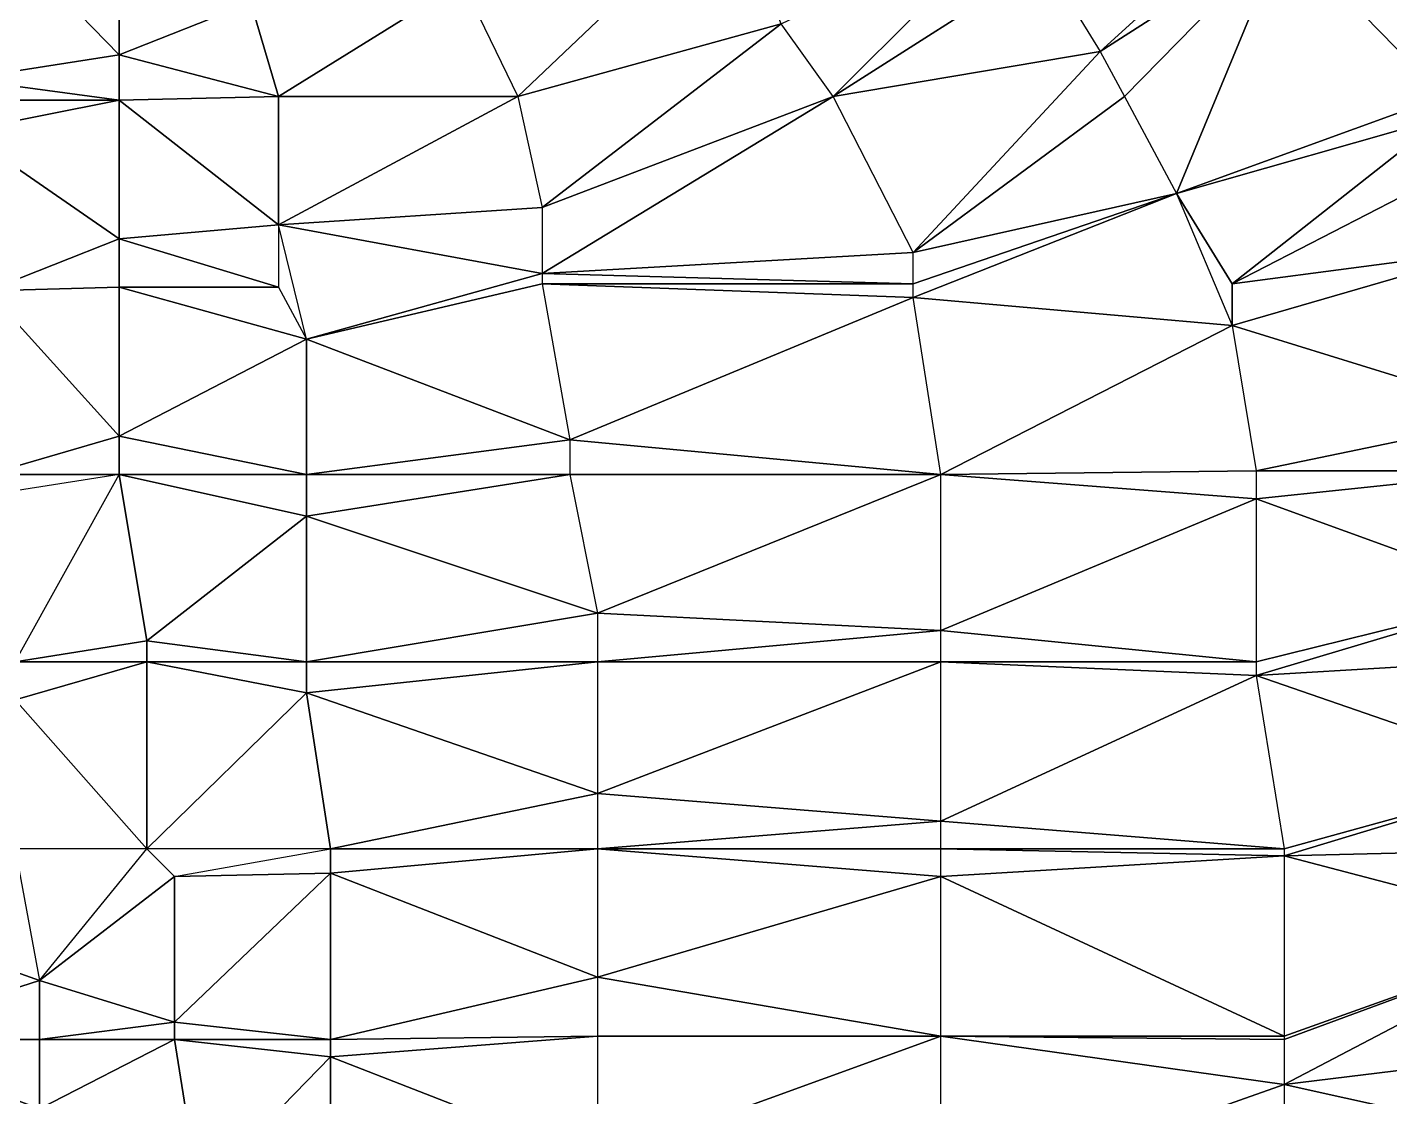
# Model space of a CAD drawing. Header units: metres. Extents: x 121.06818 to 121.07159, y 3.17836 to 3.18313.
# Drawn here: x 121.0699195 to 121.0703125, y 3.1789415 to 3.17925 of the extents above; entities that cross this region are included whole.
import ezdxf

# ---------------------------------------------------------------- set-up
doc = ezdxf.new("R2010")
doc.units = ezdxf.units.M

msp = doc.modelspace()

# ---------------------------------------------------------------- linework, layer by layer
at = {"layer": 'DELAUNEY2314', "color": 252}
msp.add_3dface([(121.070007, 3.178904, 0.01025), (121.069969, 3.178914, 0.01024), (121.070007, 3.178953, 0.01025)], dxfattribs=at)
at = {"layer": 'DELAUNEY2315', "color": 252}
msp.add_3dface([(121.070282, 3.178904, 0.01028), (121.070183, 3.17891, 0.01027), (121.070282, 3.178945, 0.01028)], dxfattribs=at)
at = {"layer": 'DELAUNEY2327', "color": 252}
msp.add_3dface([(121.070282, 3.178904, 0.01028), (121.070404, 3.178918, 0.01029), (121.070282, 3.178945, 0.01028)], dxfattribs=at)
at = {"layer": 'DELAUNEY2340', "color": 252}
msp.add_3dface([(121.070084, 3.178923, 0.01026), (121.070007, 3.178904, 0.01025), (121.070007, 3.178953, 0.01025)], dxfattribs=at)
at = {"layer": 'DELAUNEY2352', "color": 252}
msp.add_3dface([(121.070084, 3.178923, 0.01026), (121.070183, 3.17891, 0.01027), (121.070183, 3.178959, 0.01027)], dxfattribs=at)
at = {"layer": 'DELAUNEY2371', "color": 252}
msp.add_3dface([(121.069969, 3.178914, 0.01024), (121.069923, 3.178938, 0.01023), (121.069962, 3.178958, 0.01024)], dxfattribs=at)
at = {"layer": 'DELAUNEY2387', "color": 252}
msp.add_3dface([(121.070282, 3.178945, 0.01028), (121.070183, 3.17891, 0.01027), (121.070183, 3.178959, 0.01027)], dxfattribs=at)
at = {"layer": 'DELAUNEY2402', "color": 252}
msp.add_3dface([(121.069923, 3.178938, 0.01023), (121.06987, 3.178935, 0.01022), (121.06987, 3.178958, 0.01022)], dxfattribs=at)
at = {"layer": 'DELAUNEY2403', "color": 252}
msp.add_3dface([(121.070282, 3.178945, 0.01028), (121.070404, 3.178918, 0.01029), (121.070396, 3.178959, 0.01029)], dxfattribs=at)
at = {"layer": 'DELAUNEY2410', "color": 252}
msp.add_3dface([(121.070007, 3.178953, 0.01025), (121.069969, 3.178914, 0.01024), (121.069962, 3.178958, 0.01024)], dxfattribs=at)
at = {"layer": 'DELAUNEY2411', "color": 252}
msp.add_3dface([(121.070282, 3.178945, 0.01028), (121.070396, 3.178959, 0.01029), (121.070366, 3.178989, 0.01029)], dxfattribs=at)
at = {"layer": 'DELAUNEY2422', "color": 252}
msp.add_3dface([(121.070084, 3.178923, 0.01026), (121.070007, 3.178953, 0.01025), (121.070084, 3.178959, 0.01026)], dxfattribs=at)
at = {"layer": 'DELAUNEY2435', "color": 252}
msp.add_3dface([(121.069962, 3.178958, 0.01024), (121.069923, 3.178938, 0.01023), (121.069923, 3.178958, 0.01023)], dxfattribs=at)
at = {"layer": 'DELAUNEY2436', "color": 252}
msp.add_3dface([(121.070084, 3.178923, 0.01026), (121.070183, 3.178959, 0.01027), (121.070084, 3.178959, 0.01026)], dxfattribs=at)
at = {"layer": 'DELAUNEY2437', "color": 252}
msp.add_3dface([(121.070282, 3.178945, 0.01028), (121.070366, 3.178989, 0.01029), (121.070282, 3.178958, 0.01028)], dxfattribs=at)
at = {"layer": 'DELAUNEY2450', "color": 252}
msp.add_3dface([(121.070282, 3.178945, 0.01028), (121.070183, 3.178959, 0.01027), (121.070282, 3.178958, 0.01028)], dxfattribs=at)
at = {"layer": 'DELAUNEY2479', "color": 252}
msp.add_3dface([(121.070007, 3.178953, 0.01025), (121.069962, 3.178958, 0.01024), (121.070007, 3.178958, 0.01025)], dxfattribs=at)
at = {"layer": 'DELAUNEY2480', "color": 252}
msp.add_3dface([(121.070084, 3.178959, 0.01026), (121.070007, 3.178953, 0.01025), (121.070007, 3.178958, 0.01025)], dxfattribs=at)
at = {"layer": 'DELAUNEY2499', "color": 252}
msp.add_3dface([(121.070084, 3.178959, 0.01026), (121.070183, 3.178959, 0.01027), (121.070084, 3.178976, 0.01026)], dxfattribs=at)
at = {"layer": 'DELAUNEY2528', "color": 252}
msp.add_3dface([(121.069923, 3.178938, 0.01023), (121.06987, 3.178958, 0.01022), (121.069923, 3.178958, 0.01023)], dxfattribs=at)
at = {"layer": 'DELAUNEY2529', "color": 252}
msp.add_3dface([(121.069923, 3.178958, 0.01023), (121.06987, 3.178958, 0.01022), (121.069923, 3.178975, 0.01023)], dxfattribs=at)
at = {"layer": 'DELAUNEY2535', "color": 252}
msp.add_3dface([(121.069962, 3.178958, 0.01024), (121.069923, 3.178958, 0.01023), (121.069962, 3.178963, 0.01024)], dxfattribs=at)
at = {"layer": 'DELAUNEY2546', "color": 252}
msp.add_3dface([(121.070282, 3.178958, 0.01028), (121.070183, 3.178959, 0.01027), (121.070282, 3.178959, 0.01028)], dxfattribs=at)
at = {"layer": 'DELAUNEY2559', "color": 252}
msp.add_3dface([(121.070007, 3.178958, 0.01025), (121.069962, 3.178958, 0.01024), (121.069962, 3.178963, 0.01024)], dxfattribs=at)
at = {"layer": 'DELAUNEY2560', "color": 252}
msp.add_3dface([(121.070282, 3.178958, 0.01028), (121.070366, 3.178989, 0.01029), (121.070282, 3.178959, 0.01028)], dxfattribs=at)
at = {"layer": 'DELAUNEY2572', "color": 252}
msp.add_3dface([(121.070084, 3.178959, 0.01026), (121.070007, 3.178958, 0.01025), (121.070084, 3.178976, 0.01026)], dxfattribs=at)
at = {"layer": 'DELAUNEY2582', "color": 252}
msp.add_3dface([(121.069962, 3.178963, 0.01024), (121.069923, 3.178958, 0.01023), (121.069923, 3.178975, 0.01023)], dxfattribs=at)
at = {"layer": 'DELAUNEY2583', "color": 252}
msp.add_3dface([(121.070282, 3.178959, 0.01028), (121.070183, 3.178959, 0.01027), (121.070183, 3.179005, 0.01027)], dxfattribs=at)
at = {"layer": 'DELAUNEY2584', "color": 252}
msp.add_3dface([(121.070282, 3.178959, 0.01028), (121.070366, 3.178989, 0.01029), (121.070282, 3.179011, 0.01028)], dxfattribs=at)
at = {"layer": 'DELAUNEY2597', "color": 252}
msp.add_3dface([(121.070007, 3.178958, 0.01025), (121.069962, 3.178963, 0.01024), (121.070007, 3.179006, 0.01025)], dxfattribs=at)
at = {"layer": 'DELAUNEY2625', "color": 252}
msp.add_3dface([(121.069923, 3.178975, 0.01023), (121.06987, 3.178958, 0.01022), (121.06987, 3.178994, 0.01022)], dxfattribs=at)
at = {"layer": 'DELAUNEY2626', "color": 252}
msp.add_3dface([(121.069962, 3.178963, 0.01024), (121.069923, 3.178975, 0.01023), (121.069962, 3.179005, 0.01024)], dxfattribs=at)
at = {"layer": 'DELAUNEY2627', "color": 252}
msp.add_3dface([(121.070084, 3.178976, 0.01026), (121.070007, 3.178958, 0.01025), (121.070007, 3.179006, 0.01025)], dxfattribs=at)
at = {"layer": 'DELAUNEY2639', "color": 252}
msp.add_3dface([(121.070084, 3.178976, 0.01026), (121.070183, 3.178959, 0.01027), (121.070183, 3.179005, 0.01027)], dxfattribs=at)
at = {"layer": 'DELAUNEY2686', "color": 252}
msp.add_3dface([(121.069923, 3.178975, 0.01023), (121.06987, 3.178994, 0.01022), (121.069916, 3.179013, 0.01023)], dxfattribs=at)
at = {"layer": 'DELAUNEY2699', "color": 252}
msp.add_3dface([(121.070007, 3.179006, 0.01025), (121.069962, 3.178963, 0.01024), (121.069962, 3.179005, 0.01024)], dxfattribs=at)
at = {"layer": 'DELAUNEY2700', "color": 252}
msp.add_3dface([(121.070084, 3.178976, 0.01026), (121.070183, 3.179005, 0.01027), (121.070084, 3.179013, 0.01026)], dxfattribs=at)
at = {"layer": 'DELAUNEY2713', "color": 252}
msp.add_3dface([(121.069962, 3.179005, 0.01024), (121.069923, 3.178975, 0.01023), (121.069954, 3.179013, 0.01024)], dxfattribs=at)
at = {"layer": 'DELAUNEY2714', "color": 252}
msp.add_3dface([(121.070084, 3.178976, 0.01026), (121.070007, 3.179006, 0.01025), (121.070084, 3.179013, 0.01026)], dxfattribs=at)
at = {"layer": 'DELAUNEY2715', "color": 252}
msp.add_3dface([(121.070282, 3.178959, 0.01028), (121.070183, 3.179005, 0.01027), (121.070282, 3.179011, 0.01028)], dxfattribs=at)
at = {"layer": 'DELAUNEY2729', "color": 252}
msp.add_3dface([(121.070007, 3.179006, 0.01025), (121.069962, 3.179005, 0.01024), (121.070007, 3.179013, 0.01025)], dxfattribs=at)
at = {"layer": 'DELAUNEY2730', "color": 252}
msp.add_3dface([(121.070282, 3.179011, 0.01028), (121.070183, 3.179005, 0.01027), (121.070183, 3.179013, 0.01027)], dxfattribs=at)
at = {"layer": 'DELAUNEY2731', "color": 252}
msp.add_3dface([(121.070282, 3.179011, 0.01028), (121.070366, 3.178989, 0.01029), (121.070366, 3.179013, 0.01029)], dxfattribs=at)
at = {"layer": 'DELAUNEY2755', "color": 252}
msp.add_3dface([(121.069916, 3.179013, 0.01023), (121.069923, 3.178975, 0.01023), (121.069954, 3.179013, 0.01024)], dxfattribs=at)
at = {"layer": 'DELAUNEY2772', "color": 252}
msp.add_3dface([(121.069954, 3.179013, 0.01024), (121.069962, 3.179005, 0.01024), (121.070007, 3.179013, 0.01025)], dxfattribs=at)
at = {"layer": 'DELAUNEY2788', "color": 252}
msp.add_3dface([(121.070084, 3.179013, 0.01026), (121.070007, 3.179006, 0.01025), (121.070007, 3.179013, 0.01025)], dxfattribs=at)
at = {"layer": 'DELAUNEY2804', "color": 252}
msp.add_3dface([(121.069954, 3.179013, 0.01024), (121.069916, 3.179013, 0.01023), (121.069916, 3.179056, 0.01023)], dxfattribs=at)
at = {"layer": 'DELAUNEY2805', "color": 252}
msp.add_3dface([(121.070084, 3.179013, 0.01026), (121.070183, 3.179005, 0.01027), (121.070183, 3.179013, 0.01027)], dxfattribs=at)
at = {"layer": 'DELAUNEY2811', "color": 252}
msp.add_3dface([(121.070282, 3.179011, 0.01028), (121.070366, 3.179013, 0.01029), (121.070358, 3.179034, 0.01029)], dxfattribs=at)
at = {"layer": 'DELAUNEY2861', "color": 252}
msp.add_3dface([(121.070084, 3.179013, 0.01026), (121.070183, 3.179013, 0.01027), (121.070183, 3.179021, 0.01027)], dxfattribs=at)
at = {"layer": 'DELAUNEY2862', "color": 252}
msp.add_3dface([(121.070282, 3.179013, 0.01028), (121.070282, 3.179011, 0.01028), (121.070183, 3.179013, 0.01027)], dxfattribs=at)
at = {"layer": 'DELAUNEY2863', "color": 252}
msp.add_3dface([(121.070282, 3.179013, 0.01028), (121.070282, 3.179011, 0.01028), (121.070358, 3.179034, 0.01029)], dxfattribs=at)
at = {"layer": 'DELAUNEY2871', "color": 252}
msp.add_3dface([(121.070084, 3.179013, 0.01026), (121.070007, 3.179013, 0.01025), (121.070084, 3.179029, 0.01026)], dxfattribs=at)
at = {"layer": 'DELAUNEY2872', "color": 252}
msp.add_3dface([(121.070282, 3.179013, 0.01028), (121.070183, 3.179013, 0.01027), (121.070183, 3.179021, 0.01027)], dxfattribs=at)
at = {"layer": 'DELAUNEY2885', "color": 252}
msp.add_3dface([(121.070282, 3.179013, 0.01028), (121.070358, 3.179034, 0.01029), (121.070274, 3.179063, 0.01028)], dxfattribs=at)
at = {"layer": 'DELAUNEY2901', "color": 252}
msp.add_3dface([(121.070084, 3.179013, 0.01026), (121.070183, 3.179021, 0.01027), (121.070084, 3.179029, 0.01026)], dxfattribs=at)
at = {"layer": 'DELAUNEY2912', "color": 252}
msp.add_3dface([(121.070282, 3.179013, 0.01028), (121.070183, 3.179021, 0.01027), (121.070274, 3.179063, 0.01028)], dxfattribs=at)
at = {"layer": 'DELAUNEY2926', "color": 252}
msp.add_3dface([(121.070084, 3.179029, 0.01026), (121.070007, 3.179013, 0.01025), (121.07, 3.179058, 0.01025)], dxfattribs=at)
at = {"layer": 'DELAUNEY2937', "color": 252}
msp.add_3dface([(121.070084, 3.179029, 0.01026), (121.070183, 3.179021, 0.01027), (121.070183, 3.179067, 0.01027)], dxfattribs=at)
at = {"layer": 'DELAUNEY2972', "color": 252}
msp.add_3dface([(121.070007, 3.179013, 0.01025), (121.069954, 3.179013, 0.01024), (121.07, 3.179058, 0.01025)], dxfattribs=at)
at = {"layer": 'DELAUNEY2973', "color": 252}
msp.add_3dface([(121.07, 3.179058, 0.01025), (121.069954, 3.179013, 0.01024), (121.069954, 3.179067, 0.01024)], dxfattribs=at)
at = {"layer": 'DELAUNEY2974', "color": 252}
msp.add_3dface([(121.070274, 3.179063, 0.01028), (121.070183, 3.179021, 0.01027), (121.070183, 3.179067, 0.01027)], dxfattribs=at)
at = {"layer": 'DELAUNEY2998', "color": 252}
msp.add_3dface([(121.069954, 3.179013, 0.01024), (121.069916, 3.179056, 0.01023), (121.069954, 3.179067, 0.01024)], dxfattribs=at)
at = {"layer": 'DELAUNEY3018', "color": 252}
msp.add_3dface([(121.069954, 3.179067, 0.01024), (121.069916, 3.179056, 0.01023), (121.069916, 3.179067, 0.01023)], dxfattribs=at)
at = {"layer": 'DELAUNEY3028', "color": 252}
msp.add_3dface([(121.07, 3.179058, 0.01025), (121.069954, 3.179067, 0.01024), (121.07, 3.179067, 0.01025)], dxfattribs=at)
at = {"layer": 'DELAUNEY3029', "color": 252}
msp.add_3dface([(121.070084, 3.179029, 0.01026), (121.07, 3.179058, 0.01025), (121.070084, 3.179067, 0.01026)], dxfattribs=at)
at = {"layer": 'DELAUNEY3030', "color": 252}
msp.add_3dface([(121.070084, 3.179029, 0.01026), (121.070183, 3.179067, 0.01027), (121.070084, 3.179067, 0.01026)], dxfattribs=at)
at = {"layer": 'DELAUNEY3039', "color": 252}
msp.add_3dface([(121.070274, 3.179063, 0.01028), (121.070183, 3.179067, 0.01027), (121.070274, 3.179067, 0.01028)], dxfattribs=at)
at = {"layer": 'DELAUNEY3040', "color": 252}
msp.add_3dface([(121.070274, 3.179063, 0.01028), (121.070358, 3.179034, 0.01029), (121.070358, 3.179068, 0.01029)], dxfattribs=at)
at = {"layer": 'DELAUNEY3055', "color": 252}
msp.add_3dface([(121.070084, 3.179067, 0.01026), (121.07, 3.179058, 0.01025), (121.07, 3.179067, 0.01025)], dxfattribs=at)
at = {"layer": 'DELAUNEY3070', "color": 252}
msp.add_3dface([(121.070084, 3.179067, 0.01026), (121.070183, 3.179067, 0.01027), (121.070183, 3.179076, 0.01027)], dxfattribs=at)
at = {"layer": 'DELAUNEY3071', "color": 252}
msp.add_3dface([(121.070274, 3.179063, 0.01028), (121.070358, 3.179068, 0.01029), (121.070351, 3.179086, 0.01029)], dxfattribs=at)
at = {"layer": 'DELAUNEY3137', "color": 252}
msp.add_3dface([(121.07, 3.179067, 0.01025), (121.069954, 3.179067, 0.01024), (121.069954, 3.179073, 0.01024)], dxfattribs=at)
at = {"layer": 'DELAUNEY3138', "color": 252}
msp.add_3dface([(121.070274, 3.179063, 0.01028), (121.070351, 3.179086, 0.01029), (121.070274, 3.179067, 0.01028)], dxfattribs=at)
at = {"layer": 'DELAUNEY3156', "color": 252}
msp.add_3dface([(121.069954, 3.179067, 0.01024), (121.069916, 3.179067, 0.01023), (121.069954, 3.179073, 0.01024)], dxfattribs=at)
at = {"layer": 'DELAUNEY3157', "color": 252}
msp.add_3dface([(121.070084, 3.179067, 0.01026), (121.07, 3.179067, 0.01025), (121.070084, 3.179081, 0.01026)], dxfattribs=at)
at = {"layer": 'DELAUNEY3158', "color": 252}
msp.add_3dface([(121.070274, 3.179067, 0.01028), (121.070183, 3.179067, 0.01027), (121.070183, 3.179076, 0.01027)], dxfattribs=at)
at = {"layer": 'DELAUNEY3174', "color": 252}
msp.add_3dface([(121.070274, 3.179067, 0.01028), (121.070351, 3.179086, 0.01029), (121.070274, 3.179114, 0.01028)], dxfattribs=at)
at = {"layer": 'DELAUNEY3185', "color": 252}
msp.add_3dface([(121.069954, 3.179073, 0.01024), (121.069916, 3.179067, 0.01023), (121.069946, 3.179121, 0.01024)], dxfattribs=at)
at = {"layer": 'DELAUNEY3197', "color": 252}
msp.add_3dface([(121.07, 3.179067, 0.01025), (121.069954, 3.179073, 0.01024), (121.07, 3.179109, 0.01025)], dxfattribs=at)
at = {"layer": 'DELAUNEY3198', "color": 252}
msp.add_3dface([(121.070084, 3.179067, 0.01026), (121.070183, 3.179076, 0.01027), (121.070084, 3.179081, 0.01026)], dxfattribs=at)
at = {"layer": 'DELAUNEY3213', "color": 252}
msp.add_3dface([(121.070084, 3.179081, 0.01026), (121.07, 3.179067, 0.01025), (121.07, 3.179109, 0.01025)], dxfattribs=at)
at = {"layer": 'DELAUNEY3214', "color": 252}
msp.add_3dface([(121.070274, 3.179067, 0.01028), (121.070183, 3.179076, 0.01027), (121.070274, 3.179114, 0.01028)], dxfattribs=at)
at = {"layer": 'DELAUNEY3221', "color": 252}
msp.add_3dface([(121.070084, 3.179081, 0.01026), (121.070183, 3.179076, 0.01027), (121.070183, 3.179121, 0.01027)], dxfattribs=at)
at = {"layer": 'DELAUNEY3270', "color": 252}
msp.add_3dface([(121.069908, 3.179115, 0.01023), (121.069916, 3.179067, 0.01023), (121.069946, 3.179121, 0.01024)], dxfattribs=at)
at = {"layer": 'DELAUNEY3271', "color": 252}
msp.add_3dface([(121.07, 3.179109, 0.01025), (121.069954, 3.179073, 0.01024), (121.069946, 3.179121, 0.01024)], dxfattribs=at)
at = {"layer": 'DELAUNEY3285', "color": 252}
msp.add_3dface([(121.070084, 3.179081, 0.01026), (121.07, 3.179109, 0.01025), (121.070076, 3.179121, 0.01026)], dxfattribs=at)
at = {"layer": 'DELAUNEY3286', "color": 252}
msp.add_3dface([(121.070274, 3.179114, 0.01028), (121.070183, 3.179076, 0.01027), (121.070183, 3.179121, 0.01027)], dxfattribs=at)
at = {"layer": 'DELAUNEY3301', "color": 252}
msp.add_3dface([(121.070076, 3.179121, 0.01026), (121.07, 3.179109, 0.01025), (121.07, 3.179121, 0.01025)], dxfattribs=at)
at = {"layer": 'DELAUNEY3302', "color": 252}
msp.add_3dface([(121.070076, 3.179121, 0.01026), (121.070084, 3.179081, 0.01026), (121.070183, 3.179121, 0.01027)], dxfattribs=at)
at = {"layer": 'DELAUNEY3303', "color": 252}
msp.add_3dface([(121.070274, 3.179114, 0.01028), (121.070351, 3.179086, 0.01029), (121.070351, 3.179122, 0.01029)], dxfattribs=at)
at = {"layer": 'DELAUNEY3316', "color": 252}
msp.add_3dface([(121.069946, 3.179121, 0.01024), (121.069908, 3.179115, 0.01023), (121.069908, 3.179121, 0.01023)], dxfattribs=at)
at = {"layer": 'DELAUNEY3351', "color": 252}
msp.add_3dface([(121.070274, 3.179114, 0.01028), (121.070183, 3.179121, 0.01027), (121.070274, 3.179122, 0.01028)], dxfattribs=at)
at = {"layer": 'DELAUNEY3363', "color": 252}
msp.add_3dface([(121.07, 3.179109, 0.01025), (121.069946, 3.179121, 0.01024), (121.07, 3.179121, 0.01025)], dxfattribs=at)
at = {"layer": 'DELAUNEY3364', "color": 252}
msp.add_3dface([(121.070274, 3.179114, 0.01028), (121.070351, 3.179122, 0.01029), (121.070274, 3.179122, 0.01028)], dxfattribs=at)
at = {"layer": 'DELAUNEY3414', "color": 252}
msp.add_3dface([(121.070076, 3.179121, 0.01026), (121.070183, 3.179121, 0.01027), (121.070076, 3.179131, 0.01026)], dxfattribs=at)
at = {"layer": 'DELAUNEY3429', "color": 252}
msp.add_3dface([(121.07, 3.179121, 0.01025), (121.069946, 3.179121, 0.01024), (121.069946, 3.179132, 0.01024)], dxfattribs=at)
at = {"layer": 'DELAUNEY3447', "color": 252}
msp.add_3dface([(121.070076, 3.179121, 0.01026), (121.07, 3.179121, 0.01025), (121.070076, 3.179131, 0.01026)], dxfattribs=at)
at = {"layer": 'DELAUNEY3448', "color": 252}
msp.add_3dface([(121.070274, 3.179122, 0.01028), (121.070183, 3.179121, 0.01027), (121.070267, 3.179164, 0.01028)], dxfattribs=at)
at = {"layer": 'DELAUNEY3458', "color": 252}
msp.add_3dface([(121.069946, 3.179121, 0.01024), (121.069908, 3.179121, 0.01023), (121.069946, 3.179132, 0.01024)], dxfattribs=at)
at = {"layer": 'DELAUNEY3459', "color": 252}
msp.add_3dface([(121.070274, 3.179122, 0.01028), (121.070351, 3.179122, 0.01029), (121.070351, 3.179138, 0.01029)], dxfattribs=at)
at = {"layer": 'DELAUNEY3509', "color": 252}
msp.add_3dface([(121.069946, 3.179132, 0.01024), (121.069908, 3.179121, 0.01023), (121.069908, 3.179174, 0.01023)], dxfattribs=at)
at = {"layer": 'DELAUNEY3510', "color": 252}
msp.add_3dface([(121.070076, 3.179131, 0.01026), (121.07, 3.179121, 0.01025), (121.07, 3.17916, 0.01025)], dxfattribs=at)
at = {"layer": 'DELAUNEY3520', "color": 252}
msp.add_3dface([(121.07, 3.179121, 0.01025), (121.069946, 3.179132, 0.01024), (121.07, 3.17916, 0.01025)], dxfattribs=at)
at = {"layer": 'DELAUNEY3521', "color": 252}
msp.add_3dface([(121.070076, 3.179131, 0.01026), (121.070183, 3.179121, 0.01027), (121.070175, 3.179172, 0.01027)], dxfattribs=at)
at = {"layer": 'DELAUNEY3522', "color": 252}
msp.add_3dface([(121.070274, 3.179122, 0.01028), (121.070351, 3.179138, 0.01029), (121.070267, 3.179164, 0.01028)], dxfattribs=at)
at = {"layer": 'DELAUNEY3555', "color": 252}
msp.add_3dface([(121.070267, 3.179164, 0.01028), (121.070183, 3.179121, 0.01027), (121.070175, 3.179172, 0.01027)], dxfattribs=at)
at = {"layer": 'DELAUNEY3567', "color": 252}
msp.add_3dface([(121.070076, 3.179131, 0.01026), (121.070175, 3.179172, 0.01027), (121.070068, 3.179176, 0.01026)], dxfattribs=at)
at = {"layer": 'DELAUNEY3577', "color": 252}
msp.add_3dface([(121.07, 3.17916, 0.01025), (121.069946, 3.179132, 0.01024), (121.069946, 3.179175, 0.01024)], dxfattribs=at)
at = {"layer": 'DELAUNEY3590', "color": 252}
msp.add_3dface([(121.070076, 3.179131, 0.01026), (121.07, 3.17916, 0.01025), (121.070068, 3.179176, 0.01026)], dxfattribs=at)
at = {"layer": 'DELAUNEY3611', "color": 252}
msp.add_3dface([(121.069946, 3.179132, 0.01024), (121.069908, 3.179174, 0.01023), (121.069946, 3.179175, 0.01024)], dxfattribs=at)
at = {"layer": 'DELAUNEY3612', "color": 252}
msp.add_3dface([(121.070068, 3.179176, 0.01026), (121.07, 3.17916, 0.01025), (121.070068, 3.179179, 0.01026)], dxfattribs=at)
at = {"layer": 'DELAUNEY3641', "color": 252}
msp.add_3dface([(121.070267, 3.179164, 0.01028), (121.070351, 3.179138, 0.01029), (121.070343, 3.179186, 0.01029)], dxfattribs=at)
at = {"layer": 'DELAUNEY3654', "color": 252}
msp.add_3dface([(121.069946, 3.179175, 0.01024), (121.069908, 3.179174, 0.01023), (121.069946, 3.179189, 0.01024)], dxfattribs=at)
at = {"layer": 'DELAUNEY3655', "color": 252}
msp.add_3dface([(121.07, 3.17916, 0.01025), (121.069946, 3.179175, 0.01024), (121.069992, 3.179175, 0.01025)], dxfattribs=at)
at = {"layer": 'DELAUNEY3656', "color": 252}
msp.add_3dface([(121.069992, 3.179175, 0.01025), (121.069946, 3.179175, 0.01024), (121.069946, 3.179189, 0.01024)], dxfattribs=at)
at = {"layer": 'DELAUNEY3657', "color": 252}
msp.add_3dface([(121.069992, 3.179175, 0.01025), (121.07, 3.17916, 0.01025), (121.069992, 3.179193, 0.01025)], dxfattribs=at)
at = {"layer": 'DELAUNEY3658', "color": 252}
msp.add_3dface([(121.070267, 3.179164, 0.01028), (121.070175, 3.179172, 0.01027), (121.070251, 3.179202, 0.01028)], dxfattribs=at)
at = {"layer": 'DELAUNEY3675', "color": 252}
msp.add_3dface([(121.070267, 3.179164, 0.01028), (121.070343, 3.179186, 0.01029), (121.070267, 3.179176, 0.01028)], dxfattribs=at)
at = {"layer": 'DELAUNEY3710', "color": 252}
msp.add_3dface([(121.070068, 3.179176, 0.01026), (121.070175, 3.179172, 0.01027), (121.070175, 3.179176, 0.01027)], dxfattribs=at)
at = {"layer": 'DELAUNEY3726', "color": 252}
msp.add_3dface([(121.070251, 3.179202, 0.01028), (121.070175, 3.179172, 0.01027), (121.070175, 3.179176, 0.01027)], dxfattribs=at)
at = {"layer": 'DELAUNEY3727', "color": 252}
msp.add_3dface([(121.070251, 3.179202, 0.01028), (121.070267, 3.179164, 0.01028), (121.070267, 3.179176, 0.01028)], dxfattribs=at)
at = {"layer": 'DELAUNEY3756', "color": 252}
msp.add_3dface([(121.070251, 3.179202, 0.01028), (121.070267, 3.179176, 0.01028), (121.070328, 3.179224, 0.01029)], dxfattribs=at)
at = {"layer": 'DELAUNEY3757', "color": 252}
msp.add_3dface([(121.070267, 3.179176, 0.01028), (121.070343, 3.179186, 0.01029), (121.070335, 3.179211, 0.01029)], dxfattribs=at)
at = {"layer": 'DELAUNEY3768', "color": 252}
msp.add_3dface([(121.070068, 3.179176, 0.01026), (121.070175, 3.179176, 0.01027), (121.070068, 3.179179, 0.01026)], dxfattribs=at)
at = {"layer": 'DELAUNEY3791', "color": 252}
msp.add_3dface([(121.070068, 3.179179, 0.01026), (121.07, 3.17916, 0.01025), (121.069992, 3.179193, 0.01025)], dxfattribs=at)
at = {"layer": 'DELAUNEY3792', "color": 252}
msp.add_3dface([(121.070251, 3.179202, 0.01028), (121.070175, 3.179176, 0.01027), (121.070175, 3.179185, 0.01027)], dxfattribs=at)
at = {"layer": 'DELAUNEY3811', "color": 252}
msp.add_3dface([(121.070068, 3.179179, 0.01026), (121.070175, 3.179176, 0.01027), (121.070175, 3.179185, 0.01027)], dxfattribs=at)
at = {"layer": 'DELAUNEY3824', "color": 252}
msp.add_3dface([(121.069946, 3.179189, 0.01024), (121.069908, 3.179174, 0.01023), (121.069901, 3.17922, 0.01023)], dxfattribs=at)
at = {"layer": 'DELAUNEY3825', "color": 252}
msp.add_3dface([(121.070068, 3.179179, 0.01026), (121.070175, 3.179185, 0.01027), (121.070152, 3.17923, 0.01027)], dxfattribs=at)
at = {"layer": 'DELAUNEY3836', "color": 252}
msp.add_3dface([(121.069992, 3.179175, 0.01025), (121.069946, 3.179189, 0.01024), (121.069992, 3.179193, 0.01025)], dxfattribs=at)
at = {"layer": 'DELAUNEY3837', "color": 252}
msp.add_3dface([(121.069992, 3.179193, 0.01025), (121.069946, 3.179189, 0.01024), (121.069946, 3.179229, 0.01024)], dxfattribs=at)
at = {"layer": 'DELAUNEY3838', "color": 252}
msp.add_3dface([(121.070251, 3.179202, 0.01028), (121.070175, 3.179185, 0.01027), (121.070236, 3.17923, 0.01028)], dxfattribs=at)
at = {"layer": 'DELAUNEY3843', "color": 252}
msp.add_3dface([(121.070068, 3.179179, 0.01026), (121.069992, 3.179193, 0.01025), (121.070068, 3.179198, 0.01026)], dxfattribs=at)
at = {"layer": 'DELAUNEY3844', "color": 252}
msp.add_3dface([(121.070068, 3.179179, 0.01026), (121.070152, 3.17923, 0.01027), (121.070068, 3.179198, 0.01026)], dxfattribs=at)
at = {"layer": 'DELAUNEY3845', "color": 252}
msp.add_3dface([(121.070175, 3.179185, 0.01027), (121.070152, 3.17923, 0.01027), (121.070229, 3.179243, 0.01028)], dxfattribs=at)
at = {"layer": 'DELAUNEY3859', "color": 252}
msp.add_3dface([(121.070068, 3.179198, 0.01026), (121.069992, 3.179193, 0.01025), (121.070061, 3.17923, 0.01026)], dxfattribs=at)
at = {"layer": 'DELAUNEY3860', "color": 252}
msp.add_3dface([(121.070267, 3.179176, 0.01028), (121.070335, 3.179211, 0.01029), (121.070328, 3.179224, 0.01029)], dxfattribs=at)
at = {"layer": 'DELAUNEY3874', "color": 252}
msp.add_3dface([(121.070068, 3.179198, 0.01026), (121.070152, 3.17923, 0.01027), (121.070137, 3.179251, 0.01027)], dxfattribs=at)
at = {"layer": 'DELAUNEY3921', "color": 252}
msp.add_3dface([(121.070236, 3.17923, 0.01028), (121.070175, 3.179185, 0.01027), (121.070229, 3.179243, 0.01028)], dxfattribs=at)
at = {"layer": 'DELAUNEY3922', "color": 252}
msp.add_3dface([(121.070236, 3.17923, 0.01028), (121.070251, 3.179202, 0.01028), (121.070282, 3.179277, 0.01029)], dxfattribs=at)
at = {"layer": 'DELAUNEY3936', "color": 252}
msp.add_3dface([(121.069946, 3.179189, 0.01024), (121.069901, 3.17922, 0.01023), (121.069946, 3.179229, 0.01024)], dxfattribs=at)
at = {"layer": 'DELAUNEY3949', "color": 252}
msp.add_3dface([(121.070061, 3.17923, 0.01026), (121.069992, 3.179193, 0.01025), (121.069992, 3.17923, 0.01025)], dxfattribs=at)
at = {"layer": 'DELAUNEY3950', "color": 252}
msp.add_3dface([(121.070061, 3.17923, 0.01026), (121.070068, 3.179198, 0.01026), (121.070137, 3.179251, 0.01027)], dxfattribs=at)
at = {"layer": 'DELAUNEY3976', "color": 252}
msp.add_3dface([(121.069946, 3.179229, 0.01024), (121.069901, 3.17922, 0.01023), (121.069901, 3.179229, 0.01023)], dxfattribs=at)
at = {"layer": 'DELAUNEY3977', "color": 252}
msp.add_3dface([(121.069992, 3.179193, 0.01025), (121.069946, 3.179229, 0.01024), (121.069992, 3.17923, 0.01025)], dxfattribs=at)
at = {"layer": 'DELAUNEY3978', "color": 252}
msp.add_3dface([(121.070251, 3.179202, 0.01028), (121.070328, 3.179224, 0.01029), (121.070328, 3.17923, 0.01029)], dxfattribs=at)
at = {"layer": 'DELAUNEY3998', "color": 252}
msp.add_3dface([(121.069992, 3.17923, 0.01025), (121.069946, 3.179229, 0.01024), (121.069946, 3.179242, 0.01024)], dxfattribs=at)
at = {"layer": 'DELAUNEY3999', "color": 252}
msp.add_3dface([(121.070061, 3.17923, 0.01026), (121.069992, 3.17923, 0.01025), (121.070045, 3.179263, 0.01026)], dxfattribs=at)
at = {"layer": 'DELAUNEY4010', "color": 252}
msp.add_3dface([(121.070152, 3.17923, 0.01027), (121.070137, 3.179251, 0.01027), (121.070206, 3.179284, 0.01028)], dxfattribs=at)
at = {"layer": 'DELAUNEY4032', "color": 252}
msp.add_3dface([(121.070229, 3.179243, 0.01028), (121.070236, 3.17923, 0.01028), (121.070282, 3.179277, 0.01029)], dxfattribs=at)
at = {"layer": 'DELAUNEY4070', "color": 252}
msp.add_3dface([(121.070061, 3.17923, 0.01026), (121.070137, 3.179251, 0.01027), (121.070122, 3.179288, 0.01027)], dxfattribs=at)
at = {"layer": 'DELAUNEY4071', "color": 252}
msp.add_3dface([(121.070229, 3.179243, 0.01028), (121.070152, 3.17923, 0.01027), (121.070213, 3.179269, 0.01028)], dxfattribs=at)
at = {"layer": 'DELAUNEY4087', "color": 252}
msp.add_3dface([(121.069946, 3.179229, 0.01024), (121.069901, 3.179229, 0.01023), (121.069901, 3.179235, 0.01023)], dxfattribs=at)
at = {"layer": 'DELAUNEY4088', "color": 252}
msp.add_3dface([(121.070251, 3.179202, 0.01028), (121.070328, 3.17923, 0.01029), (121.070282, 3.179277, 0.01029)], dxfattribs=at)
at = {"layer": 'DELAUNEY4131', "color": 252}
msp.add_3dface([(121.069946, 3.179229, 0.01024), (121.069901, 3.179235, 0.01023), (121.069946, 3.179242, 0.01024)], dxfattribs=at)
at = {"layer": 'DELAUNEY4132', "color": 252}
msp.add_3dface([(121.070045, 3.179263, 0.01026), (121.069992, 3.17923, 0.01025), (121.069984, 3.179257, 0.01025)], dxfattribs=at)
at = {"layer": 'DELAUNEY4133', "color": 252}
msp.add_3dface([(121.070045, 3.179263, 0.01026), (121.070061, 3.17923, 0.01026), (121.070122, 3.179288, 0.01027)], dxfattribs=at)
at = {"layer": 'DELAUNEY4134', "color": 252}
msp.add_3dface([(121.070282, 3.179277, 0.01029), (121.070328, 3.17923, 0.01029), (121.070335, 3.17929, 0.0103)], dxfattribs=at)
at = {"layer": 'DELAUNEY4147', "color": 252}
msp.add_3dface([(121.069946, 3.179242, 0.01024), (121.069901, 3.179235, 0.01023), (121.069908, 3.179281, 0.01023)], dxfattribs=at)
at = {"layer": 'DELAUNEY4156', "color": 252}
msp.add_3dface([(121.069992, 3.17923, 0.01025), (121.069946, 3.179242, 0.01024), (121.069984, 3.179257, 0.01025)], dxfattribs=at)
at = {"layer": 'DELAUNEY4157', "color": 252}
msp.add_3dface([(121.069984, 3.179257, 0.01025), (121.069946, 3.179242, 0.01024), (121.069946, 3.179284, 0.01024)], dxfattribs=at)
at = {"layer": 'DELAUNEY4158', "color": 252}
msp.add_3dface([(121.070213, 3.179269, 0.01028), (121.070152, 3.17923, 0.01027), (121.070206, 3.179284, 0.01028)], dxfattribs=at)
at = {"layer": 'DELAUNEY4159', "color": 252}
msp.add_3dface([(121.070213, 3.179269, 0.01028), (121.070229, 3.179243, 0.01028), (121.070274, 3.179284, 0.01029)], dxfattribs=at)
at = {"layer": 'DELAUNEY4233', "color": 252}
msp.add_3dface([(121.070229, 3.179243, 0.01028), (121.070282, 3.179277, 0.01029), (121.070274, 3.179284, 0.01029)], dxfattribs=at)
at = {"layer": 'DELAUNEY4266', "color": 252}
msp.add_3dface([(121.069946, 3.179242, 0.01024), (121.069908, 3.179281, 0.01023), (121.069946, 3.179284, 0.01024)], dxfattribs=at)

doc.saveas('drawing.dxf')
